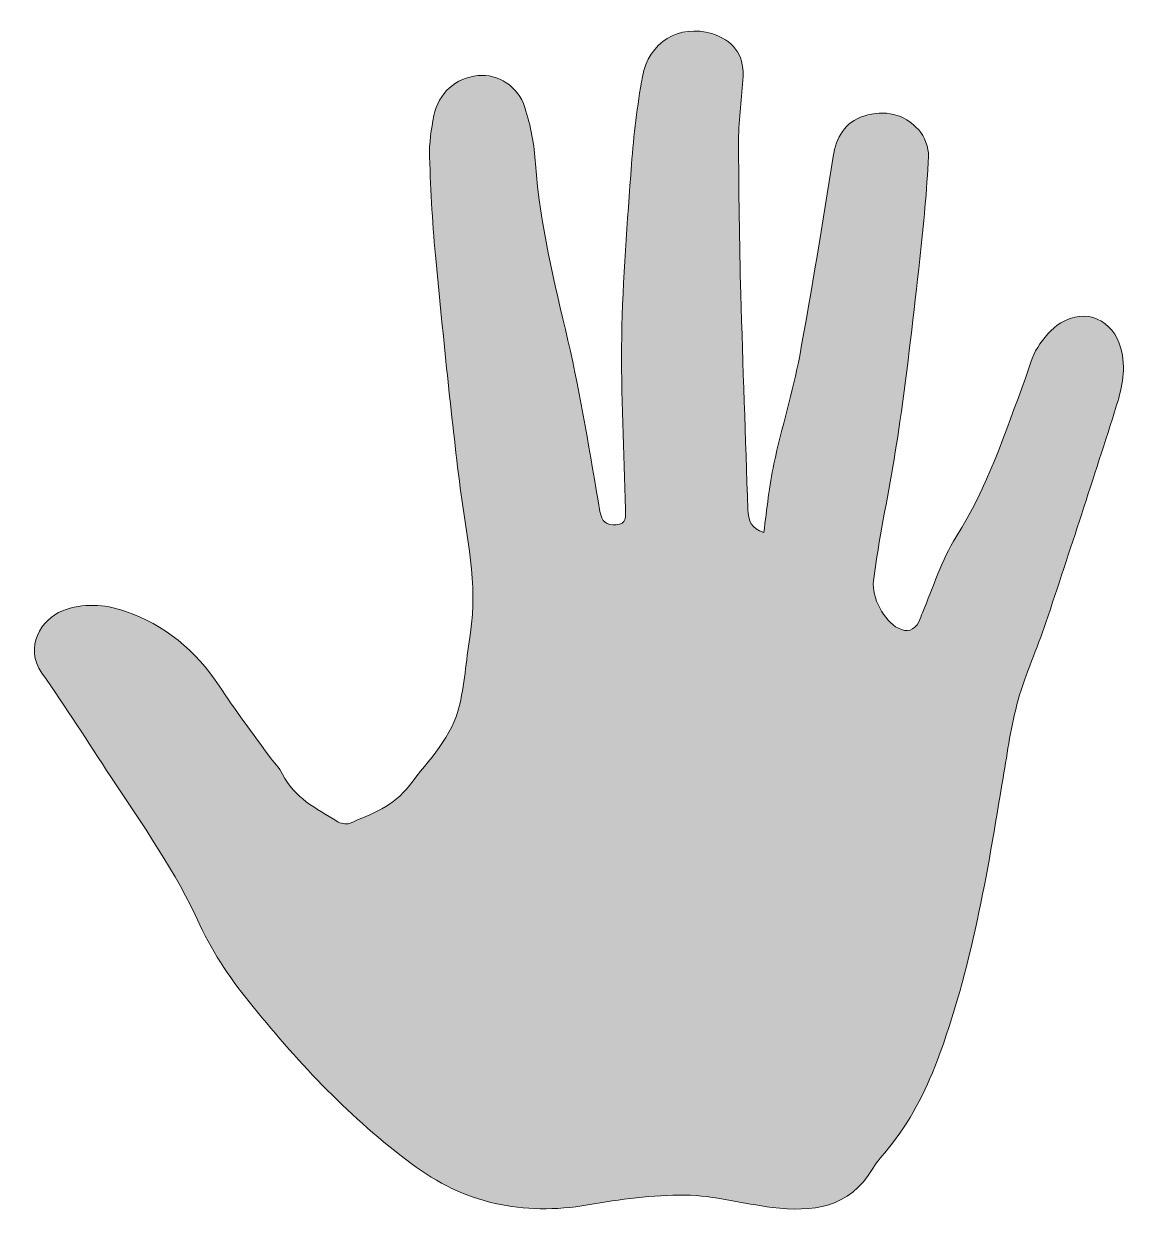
# Model space of a CAD drawing. Extents: x 729 to 1179, y -662 to -176.
import ezdxf

# ---------------------------------------------------------------- set-up
doc = ezdxf.new("R2010")
doc.units = 0
doc.header["$MEASUREMENT"] = 0
doc.layers.add('Layer 1', color=7, linetype='Continuous', lineweight=0)

# ---------------------------------------------------------------- blocks, each defined once
blk = doc.blocks.new('Block_0')
at = {"layer": 'Layer 1', "transparency": 33554687}
h = blk.add_hatch(color=7, dxfattribs=at)
h.dxf.hatch_style = 2
edge = h.paths.add_edge_path()
edge.add_spline(control_points=[(1030.97, -382.93), (1032.35, -373.27), (1033.15, -363.99), (1035.09, -354.95), (1038.26, -340.18), (1042.85, -325.69), (1045.62, -310.85), (1050.65, -283.88), (1054.87, -256.75), (1059.25, -229.66), (1060.53, -221.8), (1063.94, -215.67), (1071.76, -213.14), (1080.24, -210.4), (1088.2, -212.18), (1094.12, -218.81), (1096.53, -221.5), (1098.28, -225.99), (1098.11, -229.55), (1097.44, -243.49), (1096.13, -257.43), (1094.59, -271.31), (1092.12, -293.48), (1089.6, -315.64), (1086.49, -337.72), (1084.17, -354.18), (1080.87, -370.5), (1078.06, -386.9), (1077.17, -392.15), (1076.39, -397.42), (1075.69, -402.7), (1074.81, -409.32), (1079.91, -418.97), (1085.83, -421.97), (1089.41, -423.8), (1092.3, -422.96), (1094.19, -419.35), (1094.8, -418.18), (1095.08, -416.84), (1095.61, -415.63), (1100.1, -405.27), (1103.44, -394.19), (1109.39, -384.74), (1122.14, -364.48), (1129.44, -342.07), (1137.64, -319.96), (1139.2, -315.75), (1140.26, -311.2), (1142.61, -307.49), (1145.02, -303.67), (1148.22, -299.85), (1151.99, -297.5), (1162.19, -291.14), (1173.43, -296.22), (1176.54, -307.86), (1178.67, -315.8), (1177.13, -323.59), (1174.8, -330.98), (1165.46, -360.63), (1155.75, -390.18), (1145.96, -419.69), (1142.45, -430.26), (1137.65, -440.45), (1134.68, -451.15), (1131.8, -461.51), (1130.31, -472.27), (1128.54, -482.91), (1122.04, -521.99), (1115.69, -561.06), (1101.62, -598.41), (1096.74, -611.36), (1090.46, -623.27), (1081.82, -634.01), (1079.63, -636.73), (1077.17, -639.32), (1075.41, -642.3), (1065.89, -658.44), (1050.78, -660.11), (1034.44, -658.12), (1022.57, -656.67), (1010.78, -653.23), (998.93, -653.1), (985.73, -652.95), (972.38, -654.82), (959.31, -657.08), (932.72, -661.69), (908.94, -656.47), (887.19, -640.21), (862.69, -621.9), (842, -599.95), (822.82, -576.31), (814.37, -565.9), (806.7, -555.09), (801.16, -542.89), (791.38, -521.39), (777.8, -502.2), (764.88, -482.61), (755.56, -468.47), (746.57, -454.08), (736.78, -440.27), (729.4, -429.84), (736.48, -418.15), (745.1, -414.87), (753.6, -411.63), (762.1, -412.11), (770.52, -415.01), (786.87, -420.64), (799.46, -430.93), (808.95, -445.41), (815.41, -455.28), (822.59, -464.68), (829.48, -474.26), (831.23, -476.7), (833.55, -478.82), (834.84, -481.47), (839.52, -491.08), (848.6, -495.48), (857.01, -500.68), (858.39, -501.53), (860.71, -502.12), (862.07, -501.56), (871.06, -497.78), (880.23, -494.5), (886.55, -486.08), (894.43, -475.59), (904.22, -466.25), (907.1, -452.89), (909.15, -443.35), (909.87, -433.54), (911.41, -423.89), (914.6, -403.88), (909.73, -384.53), (907.27, -364.91), (903.42, -334.21), (900.4, -303.41), (897.4, -272.61), (896.02, -258.38), (895.24, -244.07), (894.74, -229.78), (894.54, -224.19), (895.47, -218.47), (896.55, -212.95), (898.33, -203.78), (905.54, -197.49), (914.45, -196.65), (922.59, -195.88), (930.78, -200.77), (933.63, -209.69), (935.98, -217.06), (937.42, -224.91), (937.97, -232.64), (939.7, -257.18), (945.55, -280.86), (951.15, -304.7), (956.54, -327.67), (960.1, -351.08), (964.21, -374.33), (964.95, -378.56), (966.84, -380.11), (970.85, -379.78), (975.04, -379.44), (974.67, -376.43), (974.6, -373.54), (974.02, -350.06), (972.69, -326.57), (973.09, -303.11), (973.48, -279.66), (975.35, -256.22), (977.06, -232.82), (977.94, -220.88), (979.4, -208.94), (981.5, -197.17), (984.05, -182.93), (996.51, -175.54), (1009.78, -179.54), (1018.33, -182.11), (1022.88, -187.99), (1022.51, -196.88), (1022.15, -205.53), (1020.72, -214.15), (1020.72, -222.78), (1020.71, -243.76), (1021.05, -264.74), (1021.62, -285.7), (1022.41, -314.99), (1023.57, -344.26), (1024.49, -373.55), (1024.64, -378.06), (1025.9, -381.49), (1030.97, -382.93)], knot_values=[0, 0, 0, 0, 1, 1, 1, 2, 2, 2, 3, 3, 3, 4, 4, 4, 5, 5, 5, 6, 6, 6, 7, 7, 7, 8, 8, 8, 9, 9, 9, 10, 10, 10, 11, 11, 11, 12, 12, 12, 13, 13, 13, 14, 14, 14, 15, 15, 15, 16, 16, 16, 17, 17, 17, 18, 18, 18, 19, 19, 19, 20, 20, 20, 21, 21, 21, 22, 22, 22, 23, 23, 23, 24, 24, 24, 25, 25, 25, 26, 26, 26, 27, 27, 27, 28, 28, 28, 29, 29, 29, 30, 30, 30, 31, 31, 31, 32, 32, 32, 33, 33, 33, 34, 34, 34, 35, 35, 35, 36, 36, 36, 37, 37, 37, 38, 38, 38, 39, 39, 39, 40, 40, 40, 41, 41, 41, 42, 42, 42, 43, 43, 43, 44, 44, 44, 45, 45, 45, 46, 46, 46, 47, 47, 47, 48, 48, 48, 49, 49, 49, 50, 50, 50, 51, 51, 51, 52, 52, 52, 53, 53, 53, 54, 54, 54, 55, 55, 55, 56, 56, 56, 57, 57, 57, 58, 58, 58, 59, 59, 59, 60, 60, 60, 61, 61, 61, 62, 62, 62, 63, 63, 63, 63], degree=3, periodic=0)
at = {"layer": 'Layer 1'}
blk.add_open_spline([(1030.97, -382.93), (1032.35, -373.27), (1033.15, -363.99), (1035.09, -354.95), (1038.26, -340.18), (1042.85, -325.69), (1045.62, -310.85), (1050.65, -283.88), (1054.87, -256.75), (1059.25, -229.66), (1060.53, -221.8), (1063.94, -215.67), (1071.76, -213.14), (1080.24, -210.4), (1088.2, -212.18), (1094.12, -218.81), (1096.53, -221.5), (1098.28, -225.99), (1098.11, -229.55), (1097.44, -243.49), (1096.13, -257.43), (1094.59, -271.31), (1092.12, -293.48), (1089.6, -315.64), (1086.49, -337.72), (1084.17, -354.18), (1080.87, -370.5), (1078.06, -386.9), (1077.17, -392.15), (1076.39, -397.42), (1075.69, -402.7), (1074.81, -409.32), (1079.91, -418.97), (1085.83, -421.97), (1089.41, -423.8), (1092.3, -422.96), (1094.19, -419.35), (1094.8, -418.18), (1095.08, -416.84), (1095.61, -415.63), (1100.1, -405.27), (1103.44, -394.19), (1109.39, -384.74), (1122.14, -364.48), (1129.44, -342.07), (1137.64, -319.96), (1139.2, -315.75), (1140.26, -311.2), (1142.61, -307.49), (1145.02, -303.67), (1148.22, -299.85), (1151.99, -297.5), (1162.19, -291.14), (1173.43, -296.22), (1176.54, -307.86), (1178.67, -315.8), (1177.13, -323.59), (1174.8, -330.98), (1165.46, -360.63), (1155.75, -390.18), (1145.96, -419.69), (1142.45, -430.26), (1137.65, -440.45), (1134.68, -451.15), (1131.8, -461.51), (1130.31, -472.27), (1128.54, -482.91), (1122.04, -521.99), (1115.69, -561.06), (1101.62, -598.41), (1096.74, -611.36), (1090.46, -623.27), (1081.82, -634.01), (1079.63, -636.73), (1077.17, -639.32), (1075.41, -642.3), (1065.89, -658.44), (1050.78, -660.11), (1034.44, -658.12), (1022.57, -656.67), (1010.78, -653.23), (998.93, -653.1), (985.73, -652.95), (972.38, -654.82), (959.31, -657.08), (932.72, -661.69), (908.94, -656.47), (887.19, -640.21), (862.69, -621.9), (842, -599.95), (822.82, -576.31), (814.37, -565.9), (806.7, -555.09), (801.16, -542.89), (791.38, -521.39), (777.8, -502.2), (764.88, -482.61), (755.56, -468.47), (746.57, -454.08), (736.78, -440.27), (729.4, -429.84), (736.48, -418.15), (745.1, -414.87), (753.6, -411.63), (762.1, -412.11), (770.52, -415.01), (786.87, -420.64), (799.46, -430.93), (808.95, -445.41), (815.41, -455.28), (822.59, -464.68), (829.48, -474.26), (831.23, -476.7), (833.55, -478.82), (834.84, -481.47), (839.52, -491.08), (848.6, -495.48), (857.01, -500.68), (858.39, -501.53), (860.71, -502.12), (862.07, -501.56), (871.06, -497.78), (880.23, -494.5), (886.55, -486.08), (894.43, -475.59), (904.22, -466.25), (907.1, -452.89), (909.15, -443.35), (909.87, -433.54), (911.41, -423.89), (914.6, -403.88), (909.73, -384.53), (907.27, -364.91), (903.42, -334.21), (900.4, -303.41), (897.4, -272.61), (896.02, -258.38), (895.24, -244.07), (894.74, -229.78), (894.54, -224.19), (895.47, -218.47), (896.55, -212.95), (898.33, -203.78), (905.54, -197.49), (914.45, -196.65), (922.59, -195.88), (930.78, -200.77), (933.63, -209.69), (935.98, -217.06), (937.42, -224.91), (937.97, -232.64), (939.7, -257.18), (945.55, -280.86), (951.15, -304.7), (956.54, -327.67), (960.1, -351.08), (964.21, -374.33), (964.95, -378.56), (966.84, -380.11), (970.85, -379.78), (975.04, -379.44), (974.67, -376.43), (974.6, -373.54), (974.02, -350.06), (972.69, -326.57), (973.09, -303.11), (973.48, -279.66), (975.35, -256.22), (977.06, -232.82), (977.94, -220.88), (979.4, -208.94), (981.5, -197.17), (984.05, -182.93), (996.51, -175.54), (1009.78, -179.54), (1018.33, -182.11), (1022.88, -187.99), (1022.51, -196.88), (1022.15, -205.53), (1020.72, -214.15), (1020.72, -222.78), (1020.71, -243.76), (1021.05, -264.74), (1021.62, -285.7), (1022.41, -314.99), (1023.57, -344.26), (1024.49, -373.55), (1024.64, -378.06), (1025.9, -381.49), (1030.97, -382.93)], degree=3, knots=[0, 0, 0, 0, 1, 1, 1, 2, 2, 2, 3, 3, 3, 4, 4, 4, 5, 5, 5, 6, 6, 6, 7, 7, 7, 8, 8, 8, 9, 9, 9, 10, 10, 10, 11, 11, 11, 12, 12, 12, 13, 13, 13, 14, 14, 14, 15, 15, 15, 16, 16, 16, 17, 17, 17, 18, 18, 18, 19, 19, 19, 20, 20, 20, 21, 21, 21, 22, 22, 22, 23, 23, 23, 24, 24, 24, 25, 25, 25, 26, 26, 26, 27, 27, 27, 28, 28, 28, 29, 29, 29, 30, 30, 30, 31, 31, 31, 32, 32, 32, 33, 33, 33, 34, 34, 34, 35, 35, 35, 36, 36, 36, 37, 37, 37, 38, 38, 38, 39, 39, 39, 40, 40, 40, 41, 41, 41, 42, 42, 42, 43, 43, 43, 44, 44, 44, 45, 45, 45, 46, 46, 46, 47, 47, 47, 48, 48, 48, 49, 49, 49, 50, 50, 50, 51, 51, 51, 52, 52, 52, 53, 53, 53, 54, 54, 54, 55, 55, 55, 56, 56, 56, 57, 57, 57, 58, 58, 58, 59, 59, 59, 60, 60, 60, 61, 61, 61, 62, 62, 62, 63, 63, 63, 63], dxfattribs=at)

msp = doc.modelspace()

# ---------------------------------------------------------------- block references
at = {"layer": 'Layer 1'}
msp.add_blockref('Block_0', (0, 0), dxfattribs=at)

doc.saveas('drawing.dxf')
